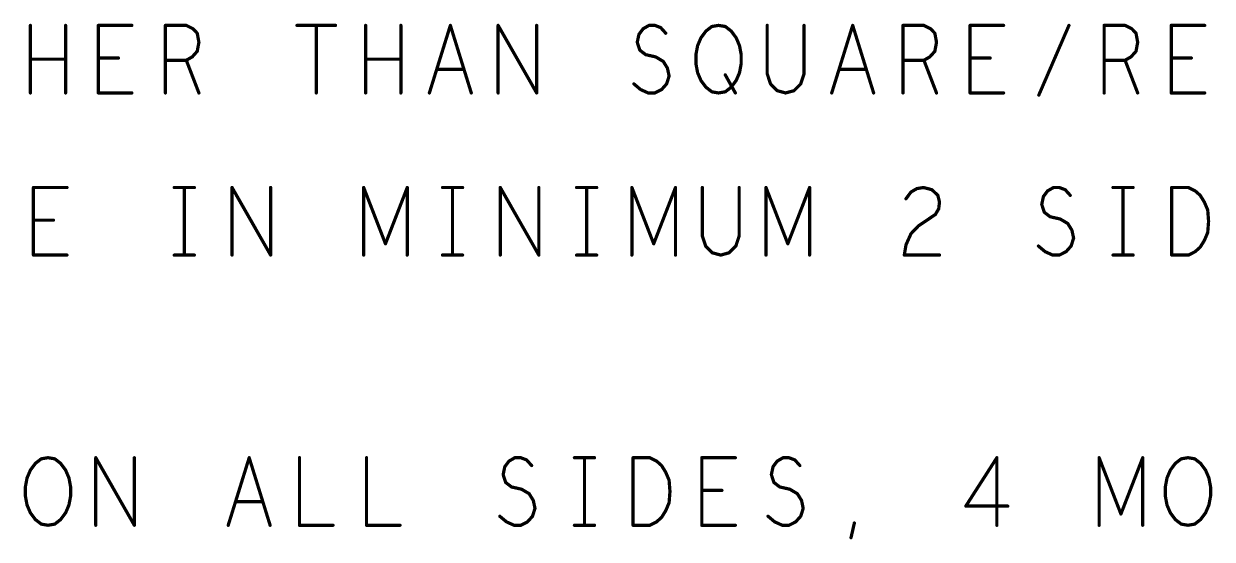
# Model space of a CAD drawing. Extents: x -18 to 16.1, y -6.6 to 15.5.
# Drawn here: x -11.736 to -9.539, y 6.902 to 7.856 of the extents above; entities that cross this region are included whole.
import ezdxf

# ---------------------------------------------------------------- set-up
doc = ezdxf.new("R2010")
doc.units = 0
doc.layers.get('0').update_dxf_attribs({"linetype": 'CONTINUOUS'})
doc.layers.add('FAB', color=13, linetype='CONTINUOUS')

# ---------------------------------------------------------------- blocks, each defined once
blk = doc.blocks.new('ROUND_1')
at = {"const_width": 0.003}
blk.add_lwpolyline([(-0.0015, 0, 1), (0.0015, 0, 1)], format="xyb", close=True, dxfattribs=at)

msp = doc.modelspace()

# ---------------------------------------------------------------- linework, layer by layer
at = {"layer": 'FAB', "const_width": 0.006}
for points in [[(-11.724, 7.7277), (-11.724, 7.8527)], [(-11.6589, 7.8527), (-11.6589, 7.7277)], [(-11.5984, 7.7277), (-11.5984, 7.8527)], [(-11.5984, 7.8527), (-11.5364, 7.8527)], [(-11.4744, 7.7277), (-11.4744, 7.8527)], [(-11.4744, 7.8527), (-11.4357, 7.8527)], [(-11.4357, 7.8527), (-11.4233, 7.8465)], [(-11.4233, 7.8465), (-11.4155, 7.8382)], [(-11.2311, 7.8527), (-11.1598, 7.8527)], [(-11.1954, 7.8527), (-11.1954, 7.7277)], [(-11.104, 7.7277), (-11.104, 7.8527)], [(-11.0389, 7.8527), (-11.0389, 7.7277)], [(-10.9862, 7.7277), (-10.9474, 7.8527)], [(-10.9474, 7.8527), (-10.9087, 7.7277)], [(-10.8591, 7.7277), (-10.8591, 7.8527)], [(-10.8591, 7.8527), (-10.7878, 7.7277)], [(-10.7878, 7.7277), (-10.7878, 7.8527)], [(-10.5987, 7.8361), (-10.5909, 7.8465)], [(-10.5909, 7.8465), (-10.5801, 7.8527)], [(-10.5801, 7.8527), (-10.5692, 7.8527)], [(-10.5692, 7.8527), (-10.5584, 7.8486)], [(-10.5584, 7.8486), (-10.5491, 7.8382)], [(-10.4747, 7.8423), (-10.4638, 7.8507)], [(-10.4638, 7.8507), (-10.4514, 7.8527)], [(-10.4514, 7.8527), (-10.439, 7.8507)], [(-10.439, 7.8507), (-10.4282, 7.8423)], [(-10.3615, 7.8527), (-10.3615, 7.7632)], [(-10.2933, 7.7632), (-10.2933, 7.8527)], [(-10.2422, 7.7277), (-10.2034, 7.8527)], [(-10.2034, 7.8527), (-10.1647, 7.7277)], [(-10.1104, 7.7277), (-10.1104, 7.8527)], [(-10.1104, 7.8527), (-10.0717, 7.8527)], [(-10.0717, 7.8527), (-10.0593, 7.8465)], [(-10.0593, 7.8465), (-10.0515, 7.8382)], [(-9.9864, 7.7277), (-9.9864, 7.8527)], [(-9.9864, 7.8527), (-9.9244, 7.8527)], [(-9.8593, 7.7236), (-9.8035, 7.8527)], [(-9.7384, 7.7277), (-9.7384, 7.8527)], [(-9.7384, 7.8527), (-9.6997, 7.8527)], [(-9.6997, 7.8527), (-9.6873, 7.8465)], [(-9.6873, 7.8465), (-9.6795, 7.8382)], [(-9.6144, 7.7277), (-9.6144, 7.8527)], [(-9.6144, 7.8527), (-9.5524, 7.8527)], [(-11.4155, 7.8382), (-11.4124, 7.8215)], [(-11.4124, 7.8215), (-11.4155, 7.8048)], [(-10.6018, 7.8215), (-10.5987, 7.8361)], [(-10.5971, 7.8069), (-10.6018, 7.8215)], [(-10.4902, 7.8152), (-10.484, 7.8298)], [(-10.484, 7.8298), (-10.4747, 7.8423)], [(-10.4282, 7.8423), (-10.4189, 7.8298)], [(-10.4189, 7.8298), (-10.4127, 7.8152)], [(-10.0515, 7.8382), (-10.0484, 7.8215)], [(-10.0484, 7.8215), (-10.0515, 7.8048)], [(-9.6795, 7.8382), (-9.6764, 7.8215)], [(-9.6764, 7.8215), (-9.6795, 7.8048)], [(-11.4155, 7.8048), (-11.4248, 7.7944)], [(-10.5863, 7.7986), (-10.5971, 7.8069)], [(-10.4933, 7.7986), (-10.4902, 7.8152)], [(-10.4127, 7.8152), (-10.4096, 7.7986)], [(-10.0515, 7.8048), (-10.0608, 7.7944)], [(-9.6795, 7.8048), (-9.6888, 7.7944)], [(-11.6589, 7.7902), (-11.724, 7.7902)], [(-11.5612, 7.7923), (-11.5984, 7.7923)], [(-11.4357, 7.7882), (-11.4744, 7.7882)], [(-11.4248, 7.7944), (-11.4357, 7.7882)], [(-11.4357, 7.7882), (-11.4124, 7.7277)], [(-11.0389, 7.7902), (-11.104, 7.7902)], [(-10.5677, 7.7944), (-10.5863, 7.7986)], [(-10.5537, 7.7861), (-10.5677, 7.7944)], [(-10.546, 7.7736), (-10.5537, 7.7861)], [(-10.4933, 7.7819), (-10.4933, 7.7986)], [(-10.4902, 7.7652), (-10.4933, 7.7819)], [(-10.4096, 7.7819), (-10.4127, 7.7652)], [(-10.4096, 7.7986), (-10.4096, 7.7819)], [(-10.0717, 7.7882), (-10.1104, 7.7882)], [(-10.0608, 7.7944), (-10.0717, 7.7882)], [(-10.0717, 7.7882), (-10.0484, 7.7277)], [(-9.9492, 7.7923), (-9.9864, 7.7923)], [(-9.6997, 7.7882), (-9.7384, 7.7882)], [(-9.6888, 7.7944), (-9.6997, 7.7882)], [(-9.6997, 7.7882), (-9.6764, 7.7277)], [(-9.5772, 7.7923), (-9.6144, 7.7923)], [(-10.9226, 7.7715), (-10.9722, 7.7715)], [(-10.5475, 7.7444), (-10.5429, 7.759)], [(-10.5429, 7.759), (-10.546, 7.7736)], [(-10.484, 7.7507), (-10.4902, 7.7652)], [(-10.439, 7.7611), (-10.4204, 7.7277)], [(-10.4127, 7.7652), (-10.4189, 7.7507)], [(-10.3615, 7.7632), (-10.3553, 7.7444)], [(-10.2995, 7.7444), (-10.2933, 7.7632)], [(-10.1786, 7.7715), (-10.2282, 7.7715)], [(-10.608, 7.7444), (-10.5956, 7.734)], [(-10.5956, 7.734), (-10.5816, 7.7277)], [(-10.5692, 7.7277), (-10.5568, 7.734)], [(-10.5568, 7.734), (-10.5475, 7.7444)], [(-10.4747, 7.7382), (-10.484, 7.7507)], [(-10.4638, 7.7298), (-10.4747, 7.7382)], [(-10.4282, 7.7382), (-10.439, 7.7298)], [(-10.4189, 7.7507), (-10.4282, 7.7382)], [(-10.3553, 7.7444), (-10.3429, 7.7319)], [(-10.3119, 7.7319), (-10.2995, 7.7444)], [(-11.5364, 7.7277), (-11.5984, 7.7277)], [(-10.5816, 7.7277), (-10.5692, 7.7277)], [(-10.4514, 7.7277), (-10.4638, 7.7298)], [(-10.439, 7.7298), (-10.4514, 7.7277)], [(-10.3429, 7.7319), (-10.3274, 7.7277)], [(-10.3274, 7.7277), (-10.3119, 7.7319)], [(-9.9244, 7.7277), (-9.9864, 7.7277)], [(-9.5524, 7.7277), (-9.6144, 7.7277)], [(-11.7184, 7.4277), (-11.7184, 7.5527)], [(-11.7184, 7.5527), (-11.6564, 7.5527)], [(-11.458, 7.5527), (-11.4208, 7.5527)], [(-11.4394, 7.5527), (-11.4394, 7.4277)], [(-11.3511, 7.4277), (-11.3511, 7.5527)], [(-11.3511, 7.5527), (-11.2798, 7.4277)], [(-11.2798, 7.4277), (-11.2798, 7.5527)], [(-11.1077, 7.4277), (-11.1077, 7.5527)], [(-11.1077, 7.5527), (-11.0674, 7.4486)], [(-11.0674, 7.4486), (-11.0271, 7.5527)], [(-11.0271, 7.5527), (-11.0271, 7.4277)], [(-10.962, 7.5527), (-10.9248, 7.5527)], [(-10.9434, 7.5527), (-10.9434, 7.4277)], [(-10.8551, 7.4277), (-10.8551, 7.5527)], [(-10.8551, 7.5527), (-10.7838, 7.4277)], [(-10.7838, 7.4277), (-10.7838, 7.5527)], [(-10.714, 7.5527), (-10.6768, 7.5527)], [(-10.6954, 7.5527), (-10.6954, 7.4277)], [(-10.6117, 7.4277), (-10.6117, 7.5527)], [(-10.6117, 7.5527), (-10.5714, 7.4486)], [(-10.5714, 7.4486), (-10.5311, 7.5527)], [(-10.5311, 7.5527), (-10.5311, 7.4277)], [(-10.4815, 7.5527), (-10.4815, 7.4632)], [(-10.4133, 7.4632), (-10.4133, 7.5527)], [(-10.3637, 7.4277), (-10.3637, 7.5527)], [(-10.3637, 7.5527), (-10.3234, 7.4486)], [(-10.3234, 7.4486), (-10.2831, 7.5527)], [(-10.2831, 7.5527), (-10.2831, 7.4277)], [(-10.1049, 7.5319), (-10.0956, 7.5444)], [(-10.0956, 7.5444), (-10.0847, 7.5507)], [(-10.0847, 7.5507), (-10.0723, 7.5527)], [(-10.0723, 7.5527), (-10.0568, 7.5486)], [(-10.0568, 7.5486), (-10.046, 7.5382)], [(-10.046, 7.5382), (-10.0429, 7.5257)], [(-9.8538, 7.5215), (-9.8507, 7.5361)], [(-9.8507, 7.5361), (-9.8429, 7.5465)], [(-9.8429, 7.5465), (-9.8321, 7.5527)], [(-9.8321, 7.5527), (-9.8212, 7.5527)], [(-9.8212, 7.5527), (-9.8104, 7.5486)], [(-9.8104, 7.5486), (-9.8011, 7.5382)], [(-9.722, 7.5527), (-9.6848, 7.5527)], [(-9.7034, 7.5527), (-9.7034, 7.4277)], [(-9.6135, 7.4277), (-9.6135, 7.5527)], [(-9.6135, 7.5527), (-9.5825, 7.5527)], [(-9.5825, 7.5527), (-9.5701, 7.5465)], [(-9.5701, 7.5465), (-9.5608, 7.5382)], [(-9.5608, 7.5382), (-9.5531, 7.5257)], [(-10.0444, 7.5132), (-10.0506, 7.5027)], [(-10.0429, 7.5257), (-10.0444, 7.5132)], [(-9.8491, 7.5069), (-9.8538, 7.5215)], [(-9.5531, 7.5257), (-9.5469, 7.5111)], [(-11.6812, 7.4923), (-11.7184, 7.4923)], [(-10.0506, 7.5027), (-10.0816, 7.4819)], [(-9.8383, 7.4986), (-9.8491, 7.5069)], [(-9.8197, 7.4944), (-9.8383, 7.4986)], [(-9.8057, 7.4861), (-9.8197, 7.4944)], [(-9.5469, 7.5111), (-9.5453, 7.4902)], [(-10.0816, 7.4819), (-10.0956, 7.4673)], [(-9.798, 7.4736), (-9.8057, 7.4861)], [(-9.7949, 7.459), (-9.798, 7.4736)], [(-9.5469, 7.4694), (-9.5531, 7.4548)], [(-9.5453, 7.4902), (-9.5469, 7.4694)], [(-10.4815, 7.4632), (-10.4753, 7.4444)], [(-10.4195, 7.4444), (-10.4133, 7.4632)], [(-10.0956, 7.4673), (-10.1049, 7.4465)], [(-9.7995, 7.4444), (-9.7949, 7.459)], [(-9.5531, 7.4548), (-9.5608, 7.4423)], [(-11.6564, 7.4277), (-11.7184, 7.4277)], [(-11.458, 7.4277), (-11.4208, 7.4277)], [(-10.962, 7.4277), (-10.9248, 7.4277)], [(-10.714, 7.4277), (-10.6768, 7.4277)], [(-10.4753, 7.4444), (-10.4629, 7.4319)], [(-10.4629, 7.4319), (-10.4474, 7.4277)], [(-10.4474, 7.4277), (-10.4319, 7.4319)], [(-10.4319, 7.4319), (-10.4195, 7.4444)], [(-10.1049, 7.4465), (-10.108, 7.4277)], [(-10.108, 7.4277), (-10.0429, 7.4277)], [(-9.86, 7.4444), (-9.8476, 7.434)], [(-9.8476, 7.434), (-9.8336, 7.4277)], [(-9.8336, 7.4277), (-9.8212, 7.4277)], [(-9.8212, 7.4277), (-9.8088, 7.434)], [(-9.8088, 7.434), (-9.7995, 7.4444)], [(-9.722, 7.4277), (-9.6848, 7.4277)], [(-9.5825, 7.4277), (-9.6135, 7.4277)], [(-9.5701, 7.434), (-9.5825, 7.4277)], [(-9.5608, 7.4423), (-9.5701, 7.434)], [(-11.7038, 7.0507), (-11.6914, 7.0527)], [(-11.6914, 7.0527), (-11.679, 7.0507)], [(-11.6031, 6.9277), (-11.6031, 7.0527)], [(-11.6031, 7.0527), (-11.5318, 6.9277)], [(-11.5318, 6.9277), (-11.5318, 7.0527)], [(-11.3582, 6.9277), (-11.3194, 7.0527)], [(-11.3194, 7.0527), (-11.2807, 6.9277)], [(-11.2264, 7.0527), (-11.2264, 6.9277)], [(-11.1024, 7.0527), (-11.1024, 6.9277)], [(-10.8389, 7.0465), (-10.8281, 7.0527)], [(-10.8281, 7.0527), (-10.8172, 7.0527)], [(-10.8172, 7.0527), (-10.8064, 7.0486)], [(-10.718, 7.0527), (-10.6808, 7.0527)], [(-10.6994, 7.0527), (-10.6994, 6.9277)], [(-10.6095, 6.9277), (-10.6095, 7.0527)], [(-10.6095, 7.0527), (-10.5785, 7.0527)], [(-10.5785, 7.0527), (-10.5661, 7.0465)], [(-10.4824, 6.9277), (-10.4824, 7.0527)], [(-10.4824, 7.0527), (-10.4204, 7.0527)], [(-10.3429, 7.0465), (-10.3321, 7.0527)], [(-10.3321, 7.0527), (-10.3212, 7.0527)], [(-10.3212, 7.0527), (-10.3104, 7.0486)], [(-9.9368, 7.0527), (-9.9942, 6.9632)], [(-9.9368, 6.9277), (-9.9368, 7.0527)], [(-9.7477, 6.9277), (-9.7477, 7.0527)], [(-9.7477, 7.0527), (-9.7074, 6.9486)], [(-9.7074, 6.9486), (-9.6671, 7.0527)], [(-9.6671, 7.0527), (-9.6671, 6.9277)], [(-9.5958, 7.0507), (-9.5834, 7.0527)], [(-9.5834, 7.0527), (-9.571, 7.0507)], [(-11.7302, 7.0152), (-11.724, 7.0298)], [(-11.724, 7.0298), (-11.7147, 7.0423)], [(-11.7147, 7.0423), (-11.7038, 7.0507)], [(-11.679, 7.0507), (-11.6682, 7.0423)], [(-11.6682, 7.0423), (-11.6589, 7.0298)], [(-11.6589, 7.0298), (-11.6527, 7.0152)], [(-10.8498, 7.0215), (-10.8467, 7.0361)], [(-10.8467, 7.0361), (-10.8389, 7.0465)], [(-10.8064, 7.0486), (-10.7971, 7.0382)], [(-10.5661, 7.0465), (-10.5568, 7.0382)], [(-10.5568, 7.0382), (-10.5491, 7.0257)], [(-10.3538, 7.0215), (-10.3507, 7.0361)], [(-10.3507, 7.0361), (-10.3429, 7.0465)], [(-10.3104, 7.0486), (-10.3011, 7.0382)], [(-9.6222, 7.0152), (-9.616, 7.0298)], [(-9.616, 7.0298), (-9.6067, 7.0423)], [(-9.6067, 7.0423), (-9.5958, 7.0507)], [(-9.571, 7.0507), (-9.5602, 7.0423)], [(-9.5602, 7.0423), (-9.5509, 7.0298)], [(-9.5509, 7.0298), (-9.5447, 7.0152)], [(-11.7333, 6.9986), (-11.7302, 7.0152)], [(-11.6527, 7.0152), (-11.6496, 6.9986)], [(-10.8451, 7.0069), (-10.8498, 7.0215)], [(-10.5491, 7.0257), (-10.5429, 7.0111)], [(-10.5429, 7.0111), (-10.5413, 6.9902)], [(-10.3491, 7.0069), (-10.3538, 7.0215)], [(-9.6253, 6.9986), (-9.6222, 7.0152)], [(-9.5447, 7.0152), (-9.5416, 6.9986)], [(-11.7333, 6.9819), (-11.7333, 6.9986)], [(-11.6496, 6.9986), (-11.6496, 6.9819)], [(-10.8343, 6.9986), (-10.8451, 7.0069)], [(-10.8157, 6.9944), (-10.8343, 6.9986)], [(-10.8017, 6.9861), (-10.8157, 6.9944)], [(-10.794, 6.9736), (-10.8017, 6.9861)], [(-10.5413, 6.9902), (-10.5429, 6.9694)], [(-10.4452, 6.9923), (-10.4824, 6.9923)], [(-10.3383, 6.9986), (-10.3491, 7.0069)], [(-10.3197, 6.9944), (-10.3383, 6.9986)], [(-10.3057, 6.9861), (-10.3197, 6.9944)], [(-10.298, 6.9736), (-10.3057, 6.9861)], [(-9.6253, 6.9819), (-9.6253, 6.9986)], [(-9.5416, 6.9986), (-9.5416, 6.9819)], [(-11.7302, 6.9652), (-11.7333, 6.9819)], [(-11.724, 6.9507), (-11.7302, 6.9652)], [(-11.6527, 6.9652), (-11.6589, 6.9507)], [(-11.6496, 6.9819), (-11.6527, 6.9652)], [(-11.2946, 6.9715), (-11.3442, 6.9715)], [(-10.7909, 6.959), (-10.794, 6.9736)], [(-10.5429, 6.9694), (-10.5491, 6.9548)], [(-10.2949, 6.959), (-10.298, 6.9736)], [(-9.6222, 6.9652), (-9.6253, 6.9819)], [(-9.616, 6.9507), (-9.6222, 6.9652)], [(-9.5447, 6.9652), (-9.5509, 6.9507)], [(-9.5416, 6.9819), (-9.5447, 6.9652)], [(-11.7147, 6.9382), (-11.724, 6.9507)], [(-11.6589, 6.9507), (-11.6682, 6.9382)], [(-10.856, 6.9444), (-10.8436, 6.934)], [(-10.8048, 6.934), (-10.7955, 6.9444)], [(-10.7955, 6.9444), (-10.7909, 6.959)], [(-10.5568, 6.9423), (-10.5661, 6.934)], [(-10.5491, 6.9548), (-10.5568, 6.9423)], [(-10.36, 6.9444), (-10.3476, 6.934)], [(-10.3088, 6.934), (-10.2995, 6.9444)], [(-10.2995, 6.9444), (-10.2949, 6.959)], [(-9.9942, 6.9632), (-9.9167, 6.9632)], [(-9.6067, 6.9382), (-9.616, 6.9507)], [(-9.5509, 6.9507), (-9.5602, 6.9382)], [(-11.7038, 6.9298), (-11.7147, 6.9382)], [(-11.6914, 6.9277), (-11.7038, 6.9298)], [(-11.679, 6.9298), (-11.6914, 6.9277)], [(-11.6682, 6.9382), (-11.679, 6.9298)], [(-11.2264, 6.9277), (-11.1644, 6.9277)], [(-11.1024, 6.9277), (-11.0404, 6.9277)], [(-10.8436, 6.934), (-10.8296, 6.9277)], [(-10.8296, 6.9277), (-10.8172, 6.9277)], [(-10.8172, 6.9277), (-10.8048, 6.934)], [(-10.718, 6.9277), (-10.6808, 6.9277)], [(-10.5785, 6.9277), (-10.6095, 6.9277)], [(-10.5661, 6.934), (-10.5785, 6.9277)], [(-10.4204, 6.9277), (-10.4824, 6.9277)], [(-10.3476, 6.934), (-10.3336, 6.9277)], [(-10.3336, 6.9277), (-10.3212, 6.9277)], [(-10.3212, 6.9277), (-10.3088, 6.934)], [(-10.2065, 6.9048), (-10.2003, 6.9319)], [(-9.5958, 6.9298), (-9.6067, 6.9382)], [(-9.5834, 6.9277), (-9.5958, 6.9298)], [(-9.571, 6.9298), (-9.5834, 6.9277)], [(-9.5602, 6.9382), (-9.571, 6.9298)]]:
    msp.add_lwpolyline(points, dxfattribs=at)

# ---------------------------------------------------------------- block references
at = {"layer": 'FAB'}
for p in [(-11.724, 7.8527), (-11.6589, 7.8527), (-11.5984, 7.8527), (-11.5984, 7.8527), (-11.5364, 7.8527), (-11.4744, 7.8527), (-11.4744, 7.8527), (-11.4357, 7.8527), (-11.4357, 7.8527), (-11.4233, 7.8465), (-11.4233, 7.8465), (-11.2311, 7.8527), (-11.1954, 7.8527), (-11.1598, 7.8527), (-11.104, 7.8527), (-11.0389, 7.8527), (-10.9474, 7.8527), (-10.9474, 7.8527), (-10.8591, 7.8527), (-10.8591, 7.8527), (-10.7878, 7.8527), (-10.5909, 7.8465), (-10.5909, 7.8465), (-10.5801, 7.8527), (-10.5801, 7.8527), (-10.5692, 7.8527), (-10.5692, 7.8527), (-10.5584, 7.8486), (-10.5584, 7.8486), (-10.4638, 7.8507), (-10.4638, 7.8507), (-10.4514, 7.8527), (-10.4514, 7.8527), (-10.439, 7.8507), (-10.439, 7.8507), (-10.3615, 7.8527), (-10.2933, 7.8527), (-10.2034, 7.8527), (-10.2034, 7.8527), (-10.1104, 7.8527), (-10.1104, 7.8527), (-10.0717, 7.8527), (-10.0717, 7.8527), (-10.0593, 7.8465), (-10.0593, 7.8465), (-9.9864, 7.8527), (-9.9864, 7.8527), (-9.9244, 7.8527), (-9.8035, 7.8527), (-9.7384, 7.8527), (-9.7384, 7.8527), (-9.6997, 7.8527), (-9.6997, 7.8527), (-9.6873, 7.8465), (-9.6873, 7.8465), (-9.6144, 7.8527), (-9.6144, 7.8527), (-9.5524, 7.8527), (-11.4155, 7.8382), (-11.4155, 7.8382), (-11.4124, 7.8215), (-11.4124, 7.8215), (-10.6018, 7.8215), (-10.6018, 7.8215), (-10.5987, 7.8361), (-10.5987, 7.8361), (-10.5491, 7.8382), (-10.484, 7.8298), (-10.484, 7.8298), (-10.4747, 7.8423), (-10.4747, 7.8423), (-10.4282, 7.8423), (-10.4282, 7.8423), (-10.4189, 7.8298), (-10.4189, 7.8298), (-10.0515, 7.8382), (-10.0515, 7.8382), (-10.0484, 7.8215), (-10.0484, 7.8215), (-9.6795, 7.8382), (-9.6795, 7.8382), (-9.6764, 7.8215), (-9.6764, 7.8215), (-11.4155, 7.8048), (-11.4155, 7.8048), (-10.5971, 7.8069), (-10.5971, 7.8069), (-10.4902, 7.8152), (-10.4902, 7.8152), (-10.4127, 7.8152), (-10.4127, 7.8152), (-10.0515, 7.8048), (-10.0515, 7.8048), (-9.6795, 7.8048), (-9.6795, 7.8048), (-11.724, 7.7902), (-11.6589, 7.7902), (-11.5984, 7.7923), (-11.5612, 7.7923), (-11.4744, 7.7882), (-11.4357, 7.7882), (-11.4357, 7.7882), (-11.4357, 7.7882), (-11.4248, 7.7944), (-11.4248, 7.7944), (-11.104, 7.7902), (-11.0389, 7.7902), (-10.5863, 7.7986), (-10.5863, 7.7986), (-10.5677, 7.7944), (-10.5677, 7.7944), (-10.5537, 7.7861), (-10.5537, 7.7861), (-10.4933, 7.7986), (-10.4933, 7.7986), (-10.4933, 7.7819), (-10.4933, 7.7819), (-10.4096, 7.7986), (-10.4096, 7.7986), (-10.4096, 7.7819), (-10.4096, 7.7819), (-10.1104, 7.7882), (-10.0717, 7.7882), (-10.0717, 7.7882), (-10.0717, 7.7882), (-10.0608, 7.7944), (-10.0608, 7.7944), (-9.9864, 7.7923), (-9.9492, 7.7923), (-9.7384, 7.7882), (-9.6997, 7.7882), (-9.6997, 7.7882), (-9.6997, 7.7882), (-9.6888, 7.7944), (-9.6888, 7.7944), (-9.6144, 7.7923), (-9.5772, 7.7923), (-10.9722, 7.7715), (-10.9226, 7.7715), (-10.546, 7.7736), (-10.546, 7.7736), (-10.5429, 7.759), (-10.5429, 7.759), (-10.4902, 7.7652), (-10.4902, 7.7652), (-10.439, 7.7611), (-10.4127, 7.7652), (-10.4127, 7.7652), (-10.3615, 7.7632), (-10.3615, 7.7632), (-10.2933, 7.7632), (-10.2933, 7.7632), (-10.2282, 7.7715), (-10.1786, 7.7715), (-10.608, 7.7444), (-10.5956, 7.734), (-10.5956, 7.734), (-10.5568, 7.734), (-10.5568, 7.734), (-10.5475, 7.7444), (-10.5475, 7.7444), (-10.484, 7.7507), (-10.484, 7.7507), (-10.4747, 7.7382), (-10.4747, 7.7382), (-10.4282, 7.7382), (-10.4282, 7.7382), (-10.4189, 7.7507), (-10.4189, 7.7507), (-10.3553, 7.7444), (-10.3553, 7.7444), (-10.2995, 7.7444), (-10.2995, 7.7444), (-11.724, 7.7277), (-11.6589, 7.7277), (-11.5984, 7.7277), (-11.5984, 7.7277), (-11.5364, 7.7277), (-11.4744, 7.7277), (-11.4124, 7.7277), (-11.1954, 7.7277), (-11.104, 7.7277), (-11.0389, 7.7277), (-10.9862, 7.7277), (-10.9087, 7.7277), (-10.8591, 7.7277), (-10.7878, 7.7277), (-10.7878, 7.7277), (-10.5816, 7.7277), (-10.5816, 7.7277), (-10.5692, 7.7277), (-10.5692, 7.7277), (-10.4638, 7.7298), (-10.4638, 7.7298), (-10.4514, 7.7277), (-10.4514, 7.7277), (-10.439, 7.7298), (-10.439, 7.7298), (-10.4204, 7.7277), (-10.3429, 7.7319), (-10.3429, 7.7319), (-10.3274, 7.7277), (-10.3274, 7.7277), (-10.3119, 7.7319), (-10.3119, 7.7319), (-10.2422, 7.7277), (-10.1647, 7.7277), (-10.1104, 7.7277), (-10.0484, 7.7277), (-9.9864, 7.7277), (-9.9864, 7.7277), (-9.9244, 7.7277), (-9.8593, 7.7236), (-9.7384, 7.7277), (-9.6764, 7.7277), (-9.6144, 7.7277), (-9.6144, 7.7277), (-9.5524, 7.7277), (-11.7184, 7.5527), (-11.7184, 7.5527), (-11.6564, 7.5527), (-11.458, 7.5527), (-11.4394, 7.5527), (-11.4208, 7.5527), (-11.3511, 7.5527), (-11.3511, 7.5527), (-11.2798, 7.5527), (-11.1077, 7.5527), (-11.1077, 7.5527), (-11.0271, 7.5527), (-11.0271, 7.5527), (-10.962, 7.5527), (-10.9434, 7.5527), (-10.9248, 7.5527), (-10.8551, 7.5527), (-10.8551, 7.5527), (-10.7838, 7.5527), (-10.714, 7.5527), (-10.6954, 7.5527), (-10.6768, 7.5527), (-10.6117, 7.5527), (-10.6117, 7.5527), (-10.5311, 7.5527), (-10.5311, 7.5527), (-10.4815, 7.5527), (-10.4133, 7.5527), (-10.3637, 7.5527), (-10.3637, 7.5527), (-10.2831, 7.5527), (-10.2831, 7.5527), (-10.0956, 7.5444), (-10.0956, 7.5444), (-10.0847, 7.5507), (-10.0847, 7.5507), (-10.0723, 7.5527), (-10.0723, 7.5527), (-10.0568, 7.5486), (-10.0568, 7.5486), (-10.046, 7.5382), (-10.046, 7.5382), (-9.8507, 7.5361), (-9.8507, 7.5361), (-9.8429, 7.5465), (-9.8429, 7.5465), (-9.8321, 7.5527), (-9.8321, 7.5527), (-9.8212, 7.5527), (-9.8212, 7.5527), (-9.8104, 7.5486), (-9.8104, 7.5486), (-9.8011, 7.5382), (-9.722, 7.5527), (-9.7034, 7.5527), (-9.6848, 7.5527), (-9.6135, 7.5527), (-9.6135, 7.5527), (-9.5825, 7.5527), (-9.5825, 7.5527), (-9.5701, 7.5465), (-9.5701, 7.5465), (-9.5608, 7.5382), (-9.5608, 7.5382), (-10.1049, 7.5319), (-10.0444, 7.5132), (-10.0444, 7.5132), (-10.0429, 7.5257), (-10.0429, 7.5257), (-9.8538, 7.5215), (-9.8538, 7.5215), (-9.5531, 7.5257), (-9.5531, 7.5257), (-11.7184, 7.4923), (-11.6812, 7.4923), (-10.0506, 7.5027), (-10.0506, 7.5027), (-9.8491, 7.5069), (-9.8491, 7.5069), (-9.8383, 7.4986), (-9.8383, 7.4986), (-9.8197, 7.4944), (-9.8197, 7.4944), (-9.5469, 7.5111), (-9.5469, 7.5111), (-10.0816, 7.4819), (-10.0816, 7.4819), (-9.8057, 7.4861), (-9.8057, 7.4861), (-9.798, 7.4736), (-9.798, 7.4736), (-9.5469, 7.4694), (-9.5469, 7.4694), (-9.5453, 7.4902), (-9.5453, 7.4902), (-11.0674, 7.4486), (-11.0674, 7.4486), (-10.5714, 7.4486), (-10.5714, 7.4486), (-10.4815, 7.4632), (-10.4815, 7.4632), (-10.4133, 7.4632), (-10.4133, 7.4632), (-10.3234, 7.4486), (-10.3234, 7.4486), (-10.0956, 7.4673), (-10.0956, 7.4673), (-9.7949, 7.459), (-9.7949, 7.459), (-9.5531, 7.4548), (-9.5531, 7.4548), (-11.7184, 7.4277), (-11.7184, 7.4277), (-11.6564, 7.4277), (-11.458, 7.4277), (-11.4394, 7.4277), (-11.4208, 7.4277), (-11.3511, 7.4277), (-11.2798, 7.4277), (-11.2798, 7.4277), (-11.1077, 7.4277), (-11.0271, 7.4277), (-10.962, 7.4277), (-10.9434, 7.4277), (-10.9248, 7.4277), (-10.8551, 7.4277), (-10.7838, 7.4277), (-10.7838, 7.4277), (-10.714, 7.4277), (-10.6954, 7.4277), (-10.6768, 7.4277), (-10.6117, 7.4277), (-10.5311, 7.4277), (-10.4753, 7.4444), (-10.4753, 7.4444), (-10.4629, 7.4319), (-10.4629, 7.4319), (-10.4474, 7.4277), (-10.4474, 7.4277), (-10.4319, 7.4319), (-10.4319, 7.4319), (-10.4195, 7.4444), (-10.4195, 7.4444), (-10.3637, 7.4277), (-10.2831, 7.4277), (-10.108, 7.4277), (-10.108, 7.4277), (-10.1049, 7.4465), (-10.1049, 7.4465), (-10.0429, 7.4277), (-9.86, 7.4444), (-9.8476, 7.434), (-9.8476, 7.434), (-9.8336, 7.4277), (-9.8336, 7.4277), (-9.8212, 7.4277), (-9.8212, 7.4277), (-9.8088, 7.434), (-9.8088, 7.434), (-9.7995, 7.4444), (-9.7995, 7.4444), (-9.722, 7.4277), (-9.7034, 7.4277), (-9.6848, 7.4277), (-9.6135, 7.4277), (-9.6135, 7.4277), (-9.5825, 7.4277), (-9.5825, 7.4277), (-9.5701, 7.434), (-9.5701, 7.434), (-9.5608, 7.4423), (-9.5608, 7.4423), (-11.6914, 7.0527), (-11.6914, 7.0527), (-11.6031, 7.0527), (-11.6031, 7.0527), (-11.5318, 7.0527), (-11.3194, 7.0527), (-11.3194, 7.0527), (-11.2264, 7.0527), (-11.1024, 7.0527), (-10.8281, 7.0527), (-10.8281, 7.0527), (-10.8172, 7.0527), (-10.8172, 7.0527), (-10.718, 7.0527), (-10.6994, 7.0527), (-10.6808, 7.0527), (-10.6095, 7.0527), (-10.6095, 7.0527), (-10.5785, 7.0527), (-10.5785, 7.0527), (-10.4824, 7.0527), (-10.4824, 7.0527), (-10.4204, 7.0527), (-10.3321, 7.0527), (-10.3321, 7.0527), (-10.3212, 7.0527), (-10.3212, 7.0527), (-9.9368, 7.0527), (-9.9368, 7.0527), (-9.7477, 7.0527), (-9.7477, 7.0527), (-9.6671, 7.0527), (-9.6671, 7.0527), (-9.5834, 7.0527), (-9.5834, 7.0527), (-11.724, 7.0298), (-11.724, 7.0298), (-11.7147, 7.0423), (-11.7147, 7.0423), (-11.7038, 7.0507), (-11.7038, 7.0507), (-11.679, 7.0507), (-11.679, 7.0507), (-11.6682, 7.0423), (-11.6682, 7.0423), (-11.6589, 7.0298), (-11.6589, 7.0298), (-10.8467, 7.0361), (-10.8467, 7.0361), (-10.8389, 7.0465), (-10.8389, 7.0465), (-10.8064, 7.0486), (-10.8064, 7.0486), (-10.7971, 7.0382), (-10.5661, 7.0465), (-10.5661, 7.0465), (-10.5568, 7.0382), (-10.5568, 7.0382), (-10.3507, 7.0361), (-10.3507, 7.0361), (-10.3429, 7.0465), (-10.3429, 7.0465), (-10.3104, 7.0486), (-10.3104, 7.0486), (-10.3011, 7.0382), (-9.616, 7.0298), (-9.616, 7.0298), (-9.6067, 7.0423), (-9.6067, 7.0423), (-9.5958, 7.0507), (-9.5958, 7.0507), (-9.571, 7.0507), (-9.571, 7.0507), (-9.5602, 7.0423), (-9.5602, 7.0423), (-9.5509, 7.0298), (-9.5509, 7.0298), (-11.7302, 7.0152), (-11.7302, 7.0152), (-11.6527, 7.0152), (-11.6527, 7.0152), (-10.8498, 7.0215), (-10.8498, 7.0215), (-10.5491, 7.0257), (-10.5491, 7.0257), (-10.5429, 7.0111), (-10.5429, 7.0111), (-10.3538, 7.0215), (-10.3538, 7.0215), (-9.6222, 7.0152), (-9.6222, 7.0152), (-9.5447, 7.0152), (-9.5447, 7.0152), (-11.7333, 6.9986), (-11.7333, 6.9986), (-11.6496, 6.9986), (-11.6496, 6.9986), (-10.8451, 7.0069), (-10.8451, 7.0069), (-10.8343, 6.9986), (-10.8343, 6.9986), (-10.8157, 6.9944), (-10.8157, 6.9944), (-10.8017, 6.9861), (-10.8017, 6.9861), (-10.5413, 6.9902), (-10.5413, 6.9902), (-10.4824, 6.9923), (-10.4452, 6.9923), (-10.3491, 7.0069), (-10.3491, 7.0069), (-10.3383, 6.9986), (-10.3383, 6.9986), (-10.3197, 6.9944), (-10.3197, 6.9944), (-10.3057, 6.9861), (-10.3057, 6.9861), (-9.6253, 6.9986), (-9.6253, 6.9986), (-9.5416, 6.9986), (-9.5416, 6.9986), (-11.7333, 6.9819), (-11.7333, 6.9819), (-11.7302, 6.9652), (-11.7302, 6.9652), (-11.6527, 6.9652), (-11.6527, 6.9652), (-11.6496, 6.9819), (-11.6496, 6.9819), (-11.3442, 6.9715), (-11.2946, 6.9715), (-10.794, 6.9736), (-10.794, 6.9736), (-10.5429, 6.9694), (-10.5429, 6.9694), (-10.298, 6.9736), (-10.298, 6.9736), (-9.6253, 6.9819), (-9.6253, 6.9819), (-9.6222, 6.9652), (-9.6222, 6.9652), (-9.5447, 6.9652), (-9.5447, 6.9652), (-9.5416, 6.9819), (-9.5416, 6.9819), (-11.724, 6.9507), (-11.724, 6.9507), (-11.6589, 6.9507), (-11.6589, 6.9507), (-10.856, 6.9444), (-10.7955, 6.9444), (-10.7955, 6.9444), (-10.7909, 6.959), (-10.7909, 6.959), (-10.5568, 6.9423), (-10.5568, 6.9423), (-10.5491, 6.9548), (-10.5491, 6.9548), (-10.36, 6.9444), (-10.2995, 6.9444), (-10.2995, 6.9444), (-10.2949, 6.959), (-10.2949, 6.959), (-9.9942, 6.9632), (-9.9942, 6.9632), (-9.9167, 6.9632), (-9.7074, 6.9486), (-9.7074, 6.9486), (-9.616, 6.9507), (-9.616, 6.9507), (-9.5509, 6.9507), (-9.5509, 6.9507), (-11.7147, 6.9382), (-11.7147, 6.9382), (-11.7038, 6.9298), (-11.7038, 6.9298), (-11.6914, 6.9277), (-11.6914, 6.9277), (-11.679, 6.9298), (-11.679, 6.9298), (-11.6682, 6.9382), (-11.6682, 6.9382), (-11.6031, 6.9277), (-11.5318, 6.9277), (-11.5318, 6.9277), (-11.3582, 6.9277), (-11.2807, 6.9277), (-11.2264, 6.9277), (-11.2264, 6.9277), (-11.1644, 6.9277), (-11.1024, 6.9277), (-11.1024, 6.9277), (-11.0404, 6.9277), (-10.8436, 6.934), (-10.8436, 6.934), (-10.8296, 6.9277), (-10.8296, 6.9277), (-10.8172, 6.9277), (-10.8172, 6.9277), (-10.8048, 6.934), (-10.8048, 6.934), (-10.718, 6.9277), (-10.6994, 6.9277), (-10.6808, 6.9277), (-10.6095, 6.9277), (-10.6095, 6.9277), (-10.5785, 6.9277), (-10.5785, 6.9277), (-10.5661, 6.934), (-10.5661, 6.934), (-10.4824, 6.9277), (-10.4824, 6.9277), (-10.4204, 6.9277), (-10.3476, 6.934), (-10.3476, 6.934), (-10.3336, 6.9277), (-10.3336, 6.9277), (-10.3212, 6.9277), (-10.3212, 6.9277), (-10.3088, 6.934), (-10.3088, 6.934), (-10.2003, 6.9319), (-9.9368, 6.9277), (-9.7477, 6.9277), (-9.6671, 6.9277), (-9.6067, 6.9382), (-9.6067, 6.9382), (-9.5958, 6.9298), (-9.5958, 6.9298), (-9.5834, 6.9277), (-9.5834, 6.9277), (-9.571, 6.9298), (-9.571, 6.9298), (-9.5602, 6.9382), (-9.5602, 6.9382), (-10.2065, 6.9048)]:
    msp.add_blockref('ROUND_1', p, dxfattribs=at)

doc.saveas('drawing.dxf')
